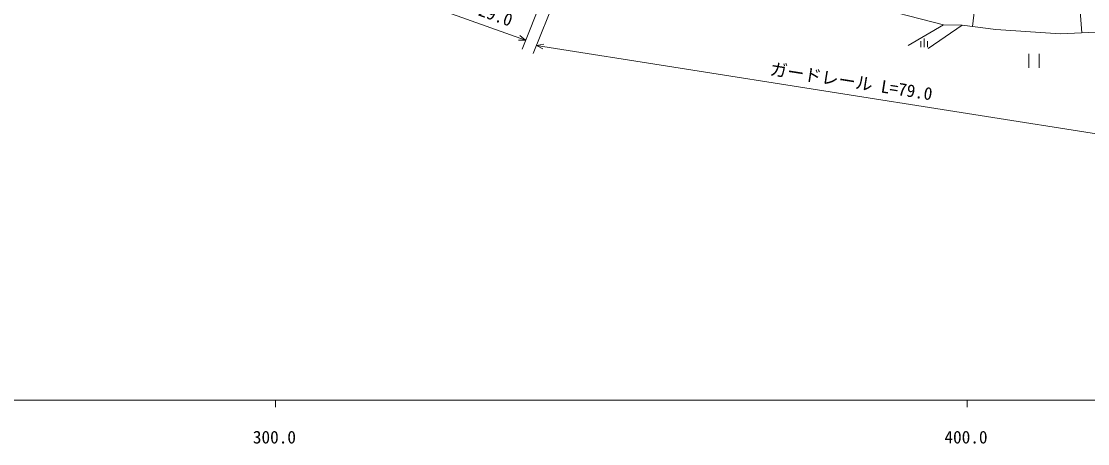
# Model space of a CAD drawing. Units: millimetres, scale not verified. Extents: x 40000 to 680000, y 20000 to 380000.
# Drawn here: x 331250 to 485438, y 198715 to 259822 of the extents above; entities that cross this region are included whole.
import ezdxf
from ezdxf.enums import TextEntityAlignment as Align

# ---------------------------------------------------------------- set-up
doc = ezdxf.new("R2010")
doc.units = ezdxf.units.MM
doc.header["$LTSCALE"] = 1000
for name, color, linetype, lineweight in [('M-BGD', 7, 'Continuous', 13), ('M-STR-HTXT', 7, 'Continuous', 13), ('M-TTL-BAND', 7, 'Continuous', 13)]:
    doc.layers.add(name, color=color, linetype=linetype, lineweight=lineweight)
doc.styles.add('ＭＳ ゴシック', font='')
doc.styles.get('ＭＳ ゴシック').set_extended_font_data('MS Gothic')

msp = doc.modelspace()

# ---------------------------------------------------------------- linework, layer by layer
at = {"layer": 'M-BGD'}
for p, q in [((469791, 267856), (468799, 259073)), ((483902, 267569), (484613, 258148)), ((464569, 259323), (467283, 259257)), ((461296, 256096), (461296, 256971)), ((461796, 256096), (461796, 257346)), ((462296, 256096), (462296, 256971)), ((476925, 255097), (476925, 253097)), ((478425, 253097), (478425, 255097))]:
    msp.add_line(p, q, dxfattribs=at)
for points in [[(459471, 256344), (464569, 259323), (452983, 262302), (447554, 264421), (439742, 267864), (427362, 272167), (419484, 274881), (417100, 270777)], [(494626, 255086), (496678, 258727), (481517, 257999), (472182, 258661), (467283, 259257), (462384, 255881)]]:
    msp.add_lwpolyline(points, dxfattribs=at)
at = {"layer": 'M-STR-HTXT'}
for p, q in [((413097, 279415), (403646, 255788)), ((415333, 280213), (405275, 255144)), ((376535, 266957), (404175, 257109)), ((404175, 257109), (403351, 257775)), ((404175, 257109), (403116, 257115)), ((405748, 256321), (406790, 256511)), ((405748, 256321), (496149, 242064)), ((405748, 256321), (406681, 255819))]:
    msp.add_line(p, q, dxfattribs=at)
at = {"layer": 'M-TTL-BAND'}
for p, q in [((40000, 205000), (579000, 205000)), ((368000, 205000), (368000, 204000)), ((468000, 205000), (468000, 204000))]:
    msp.add_line(p, q, dxfattribs=at)

# ---------------------------------------------------------------- texts
at = {"layer": 'M-STR-HTXT', "style": 'ＭＳ ゴシック'}
for s, rotation, p in [('ガードレール L=29.0', 340.39, (390523, 262504)), ('ガードレール L=79.0', 351.038, (451026, 249686))]:
    msp.add_text(s, height=1833, rotation=rotation, dxfattribs=at).set_placement(p, align=Align.BOTTOM_CENTER)
at = {"layer": 'M-TTL-BAND', "style": 'ＭＳ ゴシック'}
for s, p in [('300.0', (367844, 198195)), ('400.0', (467844, 198195))]:
    msp.add_text(s, height=1833, dxfattribs=at).set_placement(p, align=Align.BOTTOM_CENTER)

doc.saveas('drawing.dxf')
